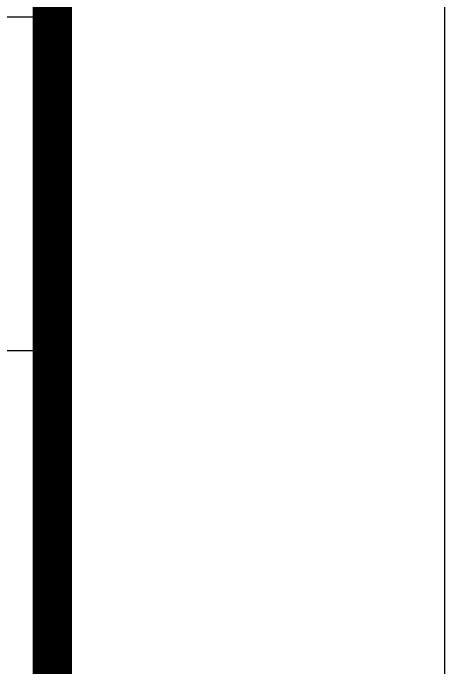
# Model space of a CAD drawing. Extents: x 32177600 to 32582346, y -189249 to 154687.
# Drawn here: x 32482336 to 32484537, y 94015 to 97350 of the extents above; entities that cross this region are included whole.
import ezdxf

# ---------------------------------------------------------------- set-up
doc = ezdxf.new("R2010")
doc.units = 0
doc.header["$LTSCALE"] = 1000
doc.header["$MEASUREMENT"] = 0
doc.layers.get('0').update_dxf_attribs({"linetype": 'CONTINUOUS'})
doc.layers.add('PUB_TITLE', color=4, linetype='CONTINUOUS')

# ---------------------------------------------------------------- blocks, each defined once
blk = doc.blocks.new('tk')
at = {"layer": 'PUB_TITLE'}
for p, q in [((31008732.1, -80366.2), (31014342.1, -80366.2)), ((31008732.1, -81216.2), (31014342.1, -81216.2))]:
    blk.add_line(p, q, dxfattribs=at)

msp = doc.modelspace()

# ---------------------------------------------------------------- linework, layer by layer
at = {"layer": 'PUB_TITLE', "elevation": 0}
msp.add_lwpolyline([(32335936.7, 70687.4), (32484536.7, 70687.4), (32484536.7, 154687.4), (32335936.7, 154687.4)], close=True, dxfattribs=at)
at = {"layer": 'PUB_TITLE', "const_width": 200, "elevation": 0}
msp.add_lwpolyline([(32340936.7, 72687.4), (32482536.7, 72687.4), (32482536.7, 152687.4), (32340936.7, 152687.4)], close=True, dxfattribs=at)

# ---------------------------------------------------------------- block references
at = {"xscale": 2, "yscale": 2, "zscale": 2}
msp.add_blockref('tk', (-29546147.6, 258064.2, 0), dxfattribs=at)
msp.add_blockref('tk', (-29546147.6, 258064.2, 0), dxfattribs=at)

doc.saveas('drawing.dxf')
